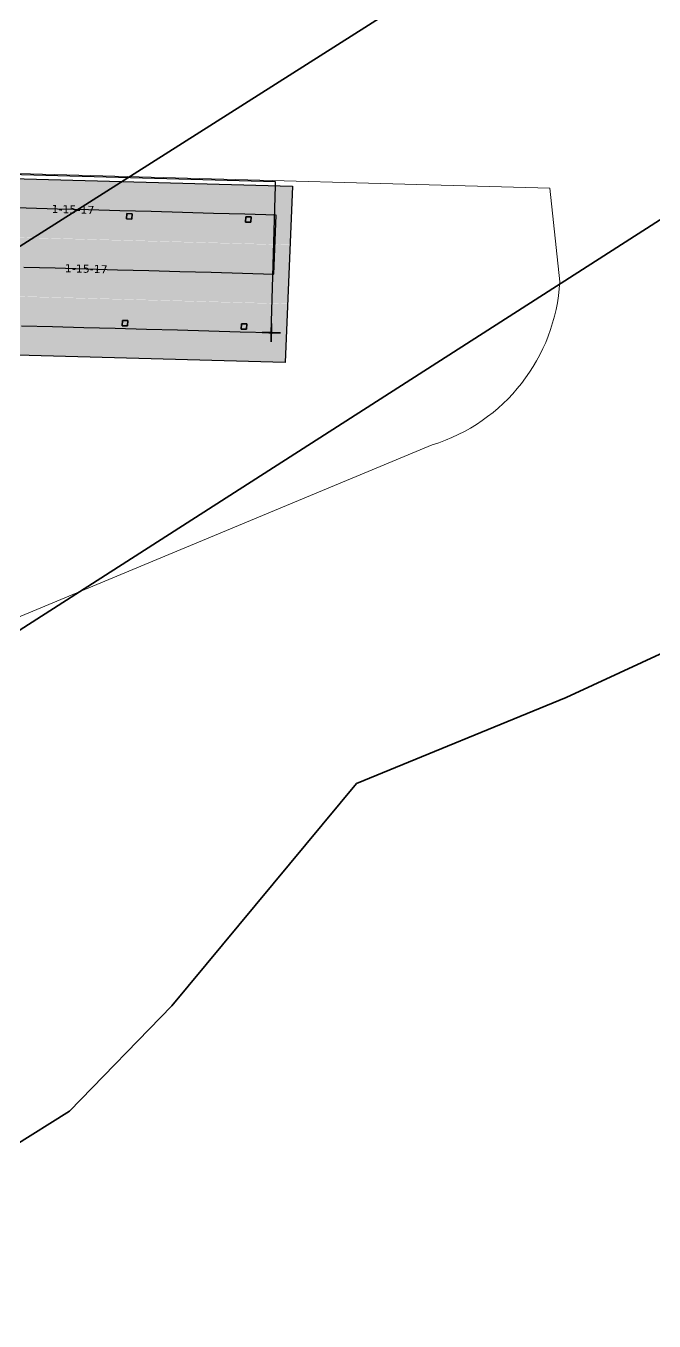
# Model space of a CAD drawing. Header units: metres. Extents: x 1477905 to 1478744, y 4202276 to 4202610.
# Drawn here: x 1478520.89 to 1478544.44, y 4202397.27 to 4202445.82 of the extents above; entities that cross this region are included whole.
import ezdxf

# ---------------------------------------------------------------- set-up
doc = ezdxf.new("R2010")
doc.units = ezdxf.units.M
doc.layers.add('Nouveau Terrain - CN - Courbes', color=22, linetype='Continuous', lineweight=0)
for name, color, linetype in [('PVcase Device Coloring', 7, 'Continuous'), ('PVcase Polarity Symbols', 7, 'Continuous'), ('PVcase Poles', 7, 'Continuous'), ('PVcase PV Area', 30, 'Continuous'), ('PVcase PV Modules (full frames)', 142, 'Continuous'), ('PVcase PV Modules (optimised)', 142, 'Continuous'), ('PVcase String Cables', 150, 'Continuous'), ('PVcase Stringing Numbers', 7, 'Continuous'), ('PVcase Strings', 92, 'Continuous')]:
    doc.layers.add(name, color=color, linetype=linetype)
doc.styles.get("Standard").update_dxf_attribs({"font": 'verdana.ttf'})
doc.styles.add('UBS-Style de texte', font='verdana.ttf')

# ---------------------------------------------------------------- blocks, each defined once
blk = doc.blocks.new('3P18@15DEG F FX ID2 PVBlock')
at = {"layer": 'PVcase PV Modules (optimised)', "color": 0}
blk.add_polyline3d([(0, 0, 1.773945735132677), (21.06698842950539, -0.5810537936249747, 1.773945735132684), (20.88445742833418, -7.198992669318526, 7.019385073192552e-15), (-0.182531001171211, -6.617938875693552, 0)], close=True, dxfattribs=at)

msp = doc.modelspace()

# ---------------------------------------------------------------- hatches: boundary and pattern name
at = {"layer": 'PVcase Device Coloring', "true_color": 0x1eec00, "transparency": 33554582}
for points in [[(1478514.519568388, 4202440.264103925), (1478514.431108893, 4202438.065327933), (1478530.789660783, 4202437.614138687), (1478530.878120278, 4202439.812914679)], [(1478515.601970122, 4202438.02337119), (1478515.513510627, 4202435.824595198), (1478530.700812968, 4202435.405710474), (1478530.789272462, 4202437.604486465)], [(1478498.898881538, 4202436.273184444), (1478498.810422043, 4202434.074408452), (1478530.611965152, 4202433.19728226), (1478530.700424647, 4202435.396058252)]]:
    msp.add_hatch(color=3, dxfattribs=at).paths.add_polyline_path(points, flags=0)

# ---------------------------------------------------------------- linework, layer by layer
at = {"layer": 'Nouveau Terrain - CN - Courbes', "linetype": 'Continuous', "lineweight": 35}
for points in [[(1478503.170092912, 4202411.813479084, 64), (1478510.323858929, 4202416.562331184, 64), (1478565.267970728, 4202451.771475171, 64), (1478567.421677973, 4202454.804048281, 64), (1478571.214159085, 4202457.672936547, 64), (1478578.792609371, 4202462.916369656, 64), (1478593.287892865, 4202474.512666886, 64), (1478608.062461353, 4202484.182567366, 64), (1478610.890795148, 4202488.683412197, 64), (1478615.589666574, 4202495.221847838, 64)], [(1478479.04729392, 4202402.991108484, 65), (1478473.620589757, 4202401.417096424, 65), (1478475.985826699, 4202404.625406353, 65), (1478479.081299543, 4202408.366937595, 65), (1478480.429402437, 4202408.946411879, 65), (1478485.40812982, 4202410.008290214, 65), (1478487.609477454, 4202415.586895473, 65), (1478513.964444778, 4202433.312340741, 65), (1478556.971374048, 4202460.598036304, 65), (1478557.432209718, 4202461.599895009, 65), (1478559.407499856, 4202462.247799107, 65), (1478561.959309776, 4202463.805026239, 65), (1478569.909404268, 4202469.411276964, 65), (1478584.394987576, 4202477.759410393, 65), (1478587.342653569, 4202479.804456011, 65)], [(1478533.280413433, 4202417.420699934, 63.00000000000001), (1478541.148953809, 4202420.645784673, 63.00000000000001), (1478556.653887014, 4202427.814588285, 63.00000000000001), (1478559.319814759, 4202429.449965055, 63.00000000000001), (1478560.473315572, 4202430.487152084, 63.00000000000001), (1478563.694380918, 4202435.173358037, 63.00000000000001)], [(1478518.429426764, 4202401.797377984, 63.00000000000001), (1478519.835982217, 4202402.364399529, 63.00000000000001), (1478520.267950023, 4202402.845210802, 63.00000000000001), (1478519.98667308, 4202403.400222328, 63.00000000000001), (1478520.409490338, 4202403.819477651, 63.00000000000001), (1478522.520669698, 4202405.135444006, 63.00000000000001), (1478526.356379845, 4202409.092463017, 63.00000000000001), (1478533.280413434, 4202417.420699934, 63.00000000000001)]]:
    msp.add_polyline3d(points, dxfattribs=at)
at = {"layer": 'PVcase Poles'}
for points in [[(1478524.664354696, 4202438.587767191, 63.89653405264097), (1478524.669868849, 4202438.787691163, 63.89653405264097), (1478524.669868849, 4202438.787691163, 66.99629500588277), (1478524.664354696, 4202438.587767191, 66.94264547873385), (1478524.664354696, 4202438.587767191, 63.89653405264097), (1478524.864278667, 4202438.582253039, 63.89653405264097), (1478524.864278667, 4202438.582253039, 66.93320335198993), (1478524.664354696, 4202438.587767191, 66.94264547873385), (1478524.864278667, 4202438.582253039, 66.93320335198993), (1478524.869792819, 4202438.782177011, 66.98685287913884), (1478524.869792819, 4202438.782177011, 63.89653405264097), (1478524.864278667, 4202438.582253039, 63.89653405264097), (1478524.869792819, 4202438.782177011, 63.89653405264097), (1478524.669868849, 4202438.787691163, 63.89653405264097), (1478524.869792819, 4202438.782177011, 63.89653405264097), (1478524.869792819, 4202438.782177011, 66.98685287913884), (1478524.669868849, 4202438.787691163, 66.99629500588277)], [(1478529.126685673, 4202438.464690542, 63.68969401291017), (1478529.132199826, 4202438.664614514, 63.68969401291017), (1478529.132199826, 4202438.664614514, 66.78554541743199), (1478529.126685673, 4202438.464690542, 66.73189589028308), (1478529.126685673, 4202438.464690542, 63.68969401291017), (1478529.326609644, 4202438.45917639, 63.68969401291017), (1478529.326609644, 4202438.45917639, 66.72245376353915), (1478529.126685673, 4202438.464690542, 66.73189589028308), (1478529.326609644, 4202438.45917639, 66.72245376353915), (1478529.332123796, 4202438.659100361, 66.77610329068807), (1478529.332123796, 4202438.659100361, 63.68969401291017), (1478529.326609644, 4202438.45917639, 63.68969401291017), (1478529.332123796, 4202438.659100361, 63.68969401291017), (1478529.132199826, 4202438.664614514, 63.68969401291017), (1478529.332123796, 4202438.659100361, 63.68969401291017), (1478529.332123796, 4202438.659100361, 66.77610329068807), (1478529.132199826, 4202438.664614514, 66.78554541743199)], [(1478524.503104735, 4202434.579689322, 63.62396524471338), (1478524.508618888, 4202434.779613294, 63.62396524471338), (1478524.508618888, 4202434.779613294, 65.92274651528288), (1478524.503104735, 4202434.579689322, 65.86909698813398), (1478524.503104735, 4202434.579689322, 63.62396524471338), (1478524.703028706, 4202434.57417517, 63.62396524471338), (1478524.703028706, 4202434.57417517, 65.85965486139006), (1478524.503104735, 4202434.579689322, 65.86909698813398), (1478524.703028706, 4202434.57417517, 65.85965486139006), (1478524.708542858, 4202434.774099141, 65.91330438853896), (1478524.708542858, 4202434.774099141, 63.62396524471338), (1478524.703028706, 4202434.57417517, 63.62396524471338), (1478524.708542858, 4202434.774099141, 63.62396524471338), (1478524.508618888, 4202434.779613294, 63.62396524471338), (1478524.708542858, 4202434.774099141, 63.62396524471338), (1478524.708542858, 4202434.774099141, 65.91330438853896), (1478524.508618888, 4202434.779613294, 65.92274651528288)], [(1478528.965435713, 4202434.456612672, 63.416871571195), (1478528.970949865, 4202434.656536643, 63.416871571195), (1478528.970949865, 4202434.656536643, 65.71199692656263), (1478528.965435713, 4202434.456612672, 65.65834739941373), (1478528.965435713, 4202434.456612672, 63.416871571195), (1478529.165359683, 4202434.451098519, 63.416871571195), (1478529.165359683, 4202434.451098519, 65.64890527266981), (1478528.965435713, 4202434.456612672, 65.65834739941373), (1478529.165359683, 4202434.451098519, 65.64890527266981), (1478529.170873836, 4202434.651022491, 65.70255479981871), (1478529.170873836, 4202434.651022491, 63.416871571195), (1478529.165359683, 4202434.451098519, 63.416871571195), (1478529.170873836, 4202434.651022491, 63.416871571195), (1478528.970949865, 4202434.656536643, 63.416871571195), (1478529.170873836, 4202434.651022491, 63.416871571195), (1478529.170873836, 4202434.651022491, 65.70255479981871), (1478528.970949865, 4202434.656536643, 65.71199692656263)]]:
    msp.add_polyline3d(points, dxfattribs=at)
at = {"layer": 'PVcase PV Area', "color": 92, "lineweight": 0, "ltscale": 0.3}
msp.add_lwpolyline([(1478339.259568284, 4202438.995625216), (1478350.068033775, 4202437.937223447), (1478351.232465833, 4202444.959349633), (1478540.534256194, 4202439.738170348), (1478540.901876147, 4202436.232162382, -0.3139956367760866), (1478536.12052433, 4202430.113600746), (1478511.262201618, 4202419.774277388), (1478479.866163529, 4202408.008974139), (1478455.566751942, 4202400.12618837), (1478424.996123794, 4202392.130042891), (1478405.950104405, 4202386.211767361, -0.1137883790422365), (1478401.394384891, 4202385.911842342), (1478394.320368514, 4202388.689042576), (1478385.824395231, 4202392.672774198, 0.4395017912573829), (1478355.370027866, 4202381.467339296), (1478354.099964637, 4202377.634699788, -0.2556769067150101), (1478348.901034069, 4202372.930065227), (1478337.373768455, 4202370.62308633)], format="xyb", close=True, dxfattribs=at)
at = {"layer": 'PVcase String Cables'}
msp.add_polyline3d([(1478530.090041026, 4202434.312285486, 65.57470302995091), (1478530.242238964, 4202439.830453077, 67.05550135328198), (1478530.246374581, 4202439.980396147, 67.05559083620435), (1478509.840600484, 4202440.543212816, 68.01932672065495), (1478509.590932792, 4202440.550098962, 68.03197868462274), (1478488.553624363, 4202441.130334134, 69.15028375958774), (1478488.304824738, 4202441.137196338, 69.16422002133328), (1478467.306336876, 4202441.716360791, 70.86236638150481), (1478467.056728063, 4202441.723245313, 70.88352989767803), (1478446.071371821, 4202442.30204758, 72.73702291638509), (1478445.803564531, 4202442.309434039, 72.7605010587794), (1478424.80088421, 4202442.888714124, 74.40594292057258), (1478424.494120179, 4202442.897175059, 74.4256693087413), (1478403.45013783, 4202443.477594306, 75.41032428569103), (1478403.18036219, 4202443.485035054, 75.42080560662806), (1478382.126851171, 4202444.065717114, 76.17453442216315), (1478381.840358193, 4202444.073618948, 76.18314753144931), (1478360.775929468, 4202444.654602132, 76.51166850085247), (1478360.522577693, 4202444.66158989, 76.51189248825186), (1478339.881851294, 4202445.230886836, 76.79454619839572)], dxfattribs=at)
at = {"layer": 'PVcase Strings'}
for points in [[(1478520.808892446, 4202436.779149876), (1478521.980141995, 4202436.746845353), (1478523.151391545, 4202436.714540832), (1478524.322641094, 4202436.682236309), (1478525.493890644, 4202436.649931788), (1478526.665140193, 4202436.617627265), (1478527.836389742, 4202436.585322743), (1478529.007639292, 4202436.553018221), (1478530.178888841, 4202436.520713699), (1478530.267736657, 4202438.729141912), (1478529.096487107, 4202438.761446434), (1478527.925237558, 4202438.793750957), (1478526.753988008, 4202438.826055478), (1478525.582738459, 4202438.858360001), (1478524.41148891, 4202438.890664523), (1478523.24023936, 4202438.922969045), (1478522.068989811, 4202438.955273567), (1478520.897740262, 4202438.987578089), (1478519.726490712, 4202439.019882611)], [(1478530.090041026, 4202434.312285486), (1478528.918791476, 4202434.344590007), (1478527.747541927, 4202434.37689453), (1478526.576292377, 4202434.409199052), (1478525.405042828, 4202434.441503574), (1478524.233793279, 4202434.473808096), (1478523.062543729, 4202434.506112618), (1478521.89129418, 4202434.53841714), (1478520.720044631, 4202434.570721663)]]:
    msp.add_lwpolyline(points, dxfattribs=at)

# ---------------------------------------------------------------- block references
at = {"layer": 'PVcase PV Modules (full frames)', "extrusion": (0.04714018187669541, -0.00130018496014659, 0.9988874374881794), "rotation": 271.5798884593579}
msp.add_blockref('3P18@15DEG F FX ID2 PVBlock', (4241606.495377925, -1360564.694130275, 64299.44241804434), dxfattribs=at)

# ---------------------------------------------------------------- texts
at = {"layer": 'PVcase Polarity Symbols', "color": 1, "insert": (1478530.090041026, 4202434.312285486), "char_height": 0.7000000000000001, "attachment_point": 5, "rotation": 358.42011154064215}
msp.add_mtext('＋', dxfattribs=at)
at = {"layer": 'PVcase Stringing Numbers', "color": 18, "true_color": 0x000000, "char_height": 0.3, "attachment_point": 5, "rotation": 358.42011154064215, "style": 'UBS-Style de texte', "bg_fill": 1, "box_fill_scale": 1.5, "bg_fill_color": 7, "bg_fill_true_color": 16777215, "bg_fill_transparency": 0}
for insert in [(1478522.654614586, 4202438.939121306), (1478523.151391545, 4202436.714540832)]:
    msp.add_mtext('1-15-17', dxfattribs=dict(at, insert=insert))

doc.saveas('drawing.dxf')
